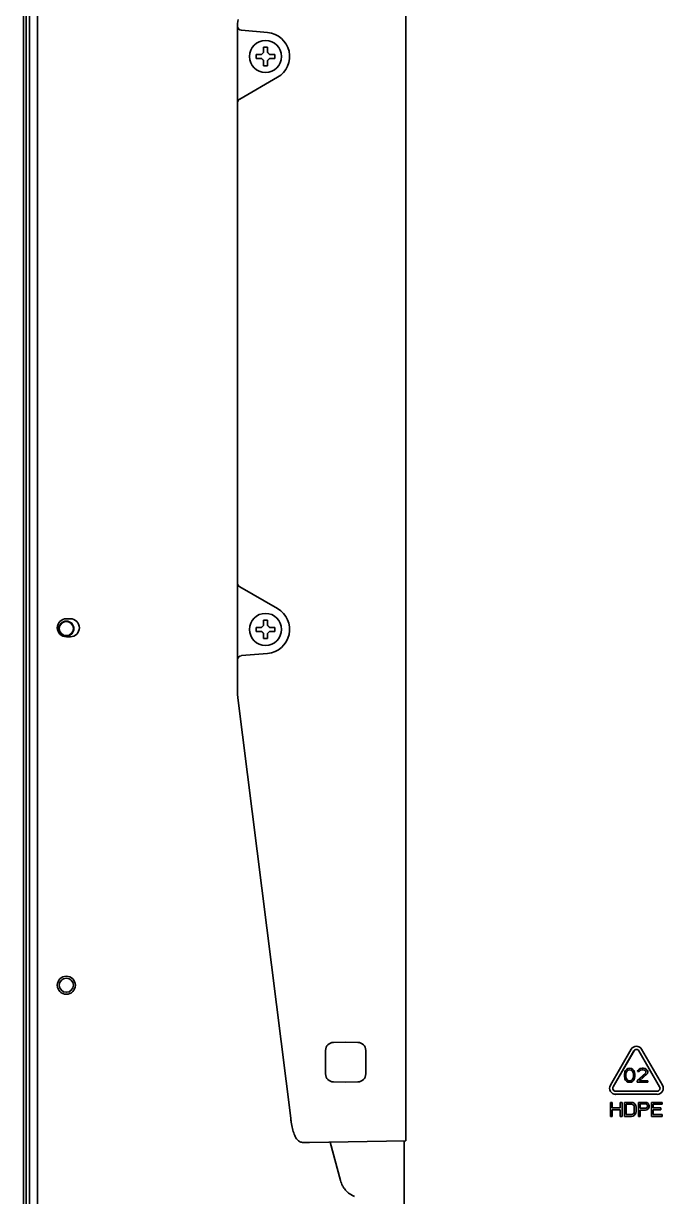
# Model space of a CAD drawing. Extents: x 5987 to 10491, y -672 to 3388.
# Drawn here: x 8371.6 to 8531.3, y 2864 to 3156.8 of the extents above; entities that cross this region are included whole.
import ezdxf

# ---------------------------------------------------------------- set-up
doc = ezdxf.new("R2010")
doc.units = 0
doc.header["$LTSCALE"] = 5
doc.layers.add('1', color=7, linetype='CONTINUOUS', true_color=0xffffff)

msp = doc.modelspace()

# ---------------------------------------------------------------- linework, layer by layer
at = {"layer": '1', "color": 7, "linetype": 'Continuous', "lineweight": 35}
for p, q in [((8371.57, 3250.73), (8371.57, 2759.23)), ((8373.07, 2431.53), (8373.07, 3251.53)), ((8372.25, 2760.23), (8372.25, 3247.73)), ((8375.07, 3205.47), (8375.07, 2544.79)), ((8466.97, 2913.24), (8466.97, 3178.86)), ((8424.97, 3156.76), (8425.12, 3157.73)), ((8424.97, 3156.08), (8424.97, 3156.76)), ((8424.97, 3154.07), (8424.97, 3156.08)), ((8424.97, 3139.27), (8424.97, 3154.07)), ((8425.96, 3155.08), (8425.89, 3155.08)), ((8432.5, 3154.5), (8425.96, 3155.08)), ((8429.67, 3148.53), (8429.67, 3149.03)), ((8429.67, 3148.03), (8429.67, 3148.53)), ((8434.27, 3149.03), (8434.27, 3148.53)), ((8434.27, 3148.53), (8434.27, 3148.03)), ((8425.55, 3137.89), (8434.97, 3143.33)), ((8424.97, 3136.98), (8424.97, 3139.27)), ((8424.97, 3017.07), (8424.97, 3136.98)), ((8425.47, 3137.85), (8425.55, 3137.89)), ((8424.97, 3014.78), (8424.97, 3017.07)), ((8425.55, 3016.17), (8425.47, 3016.21)), ((8434.97, 3010.72), (8425.55, 3016.17)), ((8424.97, 2999.98), (8424.97, 3014.78)), ((8382.27, 3008.18), (8383.27, 3008.18)), ((8429.67, 3005.53), (8429.67, 3006.03)), ((8429.67, 3005.03), (8429.67, 3005.53)), ((8434.27, 3006.03), (8434.27, 3005.53)), ((8434.27, 3005.53), (8434.27, 3005.03)), ((8383.27, 3003.68), (8382.27, 3003.68)), ((8424.97, 2997.97), (8424.97, 2999.98)), ((8425.89, 2998.97), (8425.96, 2998.98)), ((8425.96, 2998.98), (8432.5, 2999.55)), ((8424.97, 2989.65), (8424.97, 2997.97)), ((8425.04, 2988.49), (8438.25, 2883.52)), ((8466.97, 2910.31), (8466.97, 2913.24)), ((8466.97, 2908.05), (8466.97, 2910.31)), ((8466.97, 2905.12), (8466.97, 2908.05)), ((8466.97, 2890.04), (8466.97, 2905.12)), ((8448.94, 2902.47), (8451.97, 2902.53)), ((8451.97, 2902.53), (8455.01, 2902.47)), ((8524.88, 2901.45), (8524.87, 2901.46)), ((8446.97, 2894.58), (8446.97, 2900.47)), ((8456.97, 2900.47), (8456.97, 2894.58)), ((8523.21, 2900.75), (8518.02, 2891.75)), ((8523.91, 2900.35), (8518.71, 2891.35)), ((8518.71, 2891.35), (8523.9, 2900.35)), ((8523.91, 2900.35), (8523.9, 2900.35)), ((8525.12, 2900.35), (8530.31, 2891.35)), ((8525.81, 2900.75), (8525.81, 2900.75)), ((8531, 2891.75), (8525.81, 2900.75)), ((8525.81, 2900.75), (8531.01, 2891.75)), ((8522.02, 2895.7), (8521.8, 2895.48)), ((8522.38, 2895.93), (8522.02, 2895.7)), ((8522.82, 2896), (8522.38, 2895.93)), ((8522.83, 2895.63), (8522.46, 2895.55)), ((8522.46, 2895.55), (8522.82, 2895.63)), ((8523.26, 2895.93), (8522.82, 2896)), ((8522.83, 2895.63), (8522.82, 2895.63)), ((8522.82, 2895.63), (8523.19, 2895.55)), ((8523.19, 2895.55), (8522.83, 2895.63)), ((8523.26, 2895.92), (8523.26, 2895.93)), ((8523.62, 2895.7), (8523.26, 2895.93)), ((8523.26, 2895.92), (8523.63, 2895.7)), ((8523.63, 2895.7), (8523.62, 2895.7)), ((8523.84, 2895.48), (8523.62, 2895.7)), ((8523.63, 2895.7), (8523.85, 2895.48)), ((8525.16, 2895.78), (8524.86, 2895.48)), ((8525.45, 2895.93), (8525.16, 2895.78)), ((8525.96, 2896), (8525.45, 2895.93)), ((8525.89, 2895.63), (8525.52, 2895.55)), ((8525.52, 2895.55), (8525.88, 2895.63)), ((8525.89, 2895.63), (8525.88, 2895.63)), ((8525.88, 2895.63), (8526.18, 2895.63)), ((8526.18, 2895.63), (8525.89, 2895.63)), ((8526.25, 2896), (8525.96, 2896)), ((8526.54, 2895.55), (8526.18, 2895.63)), ((8526.18, 2895.63), (8526.18, 2895.63)), ((8526.18, 2895.63), (8526.54, 2895.55)), ((8526.69, 2895.93), (8526.25, 2896)), ((8526.69, 2895.93), (8526.98, 2895.78)), ((8526.69, 2895.93), (8526.69, 2895.93)), ((8526.98, 2895.78), (8526.69, 2895.93)), ((8526.98, 2895.78), (8527.27, 2895.48)), ((8526.98, 2895.78), (8526.98, 2895.78)), ((8527.27, 2895.48), (8526.98, 2895.78)), ((8521.58, 2894.96), (8521.51, 2894.58)), ((8521.51, 2894.58), (8521.51, 2893.92)), ((8521.51, 2893.92), (8521.58, 2893.54)), ((8521.66, 2895.18), (8521.58, 2894.96)), ((8521.58, 2893.54), (8521.66, 2893.32)), ((8521.8, 2895.48), (8521.66, 2895.18)), ((8521.66, 2893.32), (8521.8, 2893.02)), ((8521.8, 2893.02), (8522.02, 2892.8)), ((8521.87, 2894.51), (8521.95, 2894.96)), ((8521.87, 2894.51), (8521.88, 2894.51)), ((8521.87, 2893.99), (8521.87, 2894.51)), ((8521.88, 2893.99), (8521.87, 2893.99)), ((8521.95, 2893.54), (8521.87, 2893.99)), ((8521.95, 2894.96), (8521.88, 2894.51)), ((8521.88, 2894.51), (8521.88, 2893.99)), ((8521.88, 2893.99), (8521.95, 2893.54)), ((8522.24, 2895.4), (8521.95, 2894.96)), ((8521.95, 2894.96), (8522.24, 2895.4)), ((8521.95, 2894.96), (8521.95, 2894.96)), ((8521.95, 2893.54), (8522.24, 2893.09)), ((8521.95, 2893.54), (8521.95, 2893.54)), ((8522.24, 2893.1), (8521.95, 2893.54)), ((8522.02, 2892.8), (8522.38, 2892.57)), ((8522.46, 2895.55), (8522.24, 2895.4)), ((8522.24, 2895.4), (8522.46, 2895.55)), ((8522.24, 2895.4), (8522.24, 2895.4)), ((8522.24, 2893.09), (8522.24, 2893.1)), ((8522.46, 2892.95), (8522.24, 2893.1)), ((8522.24, 2893.09), (8522.46, 2892.95)), ((8522.46, 2895.55), (8522.46, 2895.55)), ((8522.82, 2892.87), (8522.46, 2892.95)), ((8523.19, 2892.95), (8522.82, 2892.87)), ((8523.19, 2895.55), (8523.41, 2895.4)), ((8523.41, 2893.1), (8523.19, 2892.95)), ((8523.63, 2892.8), (8523.26, 2892.57)), ((8523.26, 2892.57), (8523.62, 2892.8)), ((8523.41, 2895.4), (8523.7, 2894.96)), ((8523.7, 2893.54), (8523.41, 2893.1)), ((8523.62, 2892.8), (8523.84, 2893.02)), ((8523.63, 2892.8), (8523.62, 2892.8)), ((8523.85, 2893.02), (8523.63, 2892.8)), ((8523.7, 2894.96), (8523.77, 2894.51)), ((8523.77, 2893.99), (8523.7, 2893.54)), ((8523.77, 2894.51), (8523.77, 2893.99)), ((8523.85, 2895.48), (8523.84, 2895.48)), ((8523.99, 2895.18), (8523.84, 2895.48)), ((8523.84, 2893.02), (8523.99, 2893.32)), ((8523.85, 2893.02), (8523.84, 2893.02)), ((8523.85, 2895.48), (8523.99, 2895.18)), ((8523.99, 2893.32), (8523.85, 2893.02)), ((8523.99, 2895.18), (8524.07, 2894.96)), ((8523.99, 2895.18), (8523.99, 2895.18)), ((8524.06, 2894.96), (8523.99, 2895.18)), ((8524.07, 2893.54), (8523.99, 2893.32)), ((8523.99, 2893.32), (8524.06, 2893.54)), ((8523.99, 2893.32), (8523.99, 2893.32)), ((8524.07, 2894.96), (8524.06, 2894.96)), ((8524.13, 2894.59), (8524.06, 2894.96)), ((8524.06, 2893.54), (8524.13, 2893.92)), ((8524.07, 2893.54), (8524.06, 2893.54)), ((8524.07, 2894.96), (8524.14, 2894.58)), ((8524.14, 2893.91), (8524.07, 2893.54)), ((8524.14, 2894.58), (8524.13, 2894.59)), ((8524.13, 2893.92), (8524.13, 2894.59)), ((8524.14, 2893.91), (8524.13, 2893.92)), ((8524.14, 2894.58), (8524.14, 2893.91)), ((8526.76, 2894.73), (8524.72, 2892.87)), ((8524.72, 2892.87), (8524.72, 2892.5)), ((8524.86, 2895.48), (8524.79, 2895.18)), ((8524.8, 2895.18), (8524.79, 2895.18)), ((8524.79, 2895.18), (8525.16, 2895.18)), ((8525.16, 2895.18), (8524.8, 2895.18)), ((8525.31, 2895.4), (8525.16, 2895.18)), ((8525.16, 2895.18), (8525.3, 2895.4)), ((8525.16, 2895.18), (8525.16, 2895.18)), ((8525.3, 2895.4), (8525.52, 2895.55)), ((8525.31, 2895.4), (8525.3, 2895.4)), ((8525.3, 2892.87), (8527.12, 2894.51)), ((8527.34, 2892.87), (8525.3, 2892.87)), ((8525.52, 2895.55), (8525.31, 2895.4)), ((8527.13, 2894.51), (8525.31, 2892.87)), ((8525.52, 2895.55), (8525.52, 2895.55)), ((8526.54, 2895.55), (8526.76, 2895.41)), ((8526.76, 2895.41), (8526.9, 2895.18)), ((8526.9, 2895.03), (8526.76, 2894.73)), ((8526.9, 2895.18), (8526.9, 2895.03)), ((8527.12, 2894.51), (8527.27, 2894.73)), ((8527.13, 2894.51), (8527.12, 2894.51)), ((8527.27, 2894.73), (8527.13, 2894.51)), ((8527.27, 2895.48), (8527.35, 2895.18)), ((8527.27, 2895.48), (8527.27, 2895.48)), ((8527.34, 2895.18), (8527.27, 2895.48)), ((8527.35, 2895.03), (8527.27, 2894.73)), ((8527.27, 2894.73), (8527.34, 2895.03)), ((8527.27, 2894.73), (8527.27, 2894.73)), ((8527.35, 2895.18), (8527.34, 2895.18)), ((8527.34, 2895.03), (8527.34, 2895.18)), ((8527.35, 2895.03), (8527.34, 2895.03)), ((8527.35, 2892.87), (8527.34, 2892.87)), ((8527.34, 2892.5), (8527.34, 2892.87)), ((8527.35, 2895.18), (8527.35, 2895.03)), ((8527.35, 2892.87), (8527.35, 2892.5)), ((8451.97, 2892.53), (8448.94, 2892.58)), ((8455.01, 2892.58), (8451.97, 2892.53)), ((8466.97, 2887.09), (8466.97, 2890.04)), ((8518.71, 2891.35), (8518.71, 2891.35)), ((8529.7, 2890.3), (8519.31, 2890.3)), ((8522.39, 2892.57), (8522.38, 2892.57)), ((8522.38, 2892.57), (8522.82, 2892.5)), ((8522.83, 2892.5), (8522.39, 2892.57)), ((8522.82, 2892.5), (8523.26, 2892.57)), ((8522.83, 2892.5), (8522.82, 2892.5)), ((8523.26, 2892.57), (8522.83, 2892.5)), ((8523.26, 2892.57), (8523.26, 2892.57)), ((8527.35, 2892.5), (8524.72, 2892.5)), ((8524.72, 2892.5), (8524.72, 2892.5)), ((8524.72, 2892.5), (8527.34, 2892.5)), ((8527.35, 2892.5), (8527.34, 2892.5)), ((8531.01, 2891.75), (8531, 2891.75)), ((8466.97, 2885.32), (8466.97, 2887.09)), ((8518.45, 2887.5), (8518.01, 2887.5)), ((8518.01, 2887.5), (8518.01, 2884)), ((8518.45, 2887.5), (8518.45, 2887.5)), ((8518.45, 2886.09), (8518.45, 2887.5)), ((8518.45, 2887.5), (8518.45, 2886.09)), ((8518.95, 2889.55), (8518.96, 2889.54)), ((8519.32, 2889.5), (8519.31, 2889.5)), ((8519.31, 2889.5), (8529.7, 2889.5)), ((8529.71, 2889.5), (8519.32, 2889.5)), ((8520.93, 2887.5), (8520.49, 2887.5)), ((8520.49, 2887.5), (8520.49, 2886.09)), ((8520.93, 2887.5), (8520.93, 2887.5)), ((8520.93, 2884), (8520.93, 2887.5)), ((8520.93, 2887.5), (8520.93, 2884)), ((8521.51, 2887.5), (8521.51, 2884)), ((8523.26, 2887.5), (8521.51, 2887.5)), ((8521.95, 2887.05), (8521.95, 2884.45)), ((8523.26, 2887.05), (8521.95, 2887.05)), ((8521.95, 2887.05), (8521.95, 2887.05)), ((8521.95, 2884.45), (8521.95, 2887.05)), ((8521.95, 2887.05), (8523.26, 2887.05)), ((8523.62, 2887.43), (8523.26, 2887.5)), ((8523.26, 2887.05), (8523.55, 2886.98)), ((8523.55, 2886.98), (8523.77, 2886.83)), ((8523.63, 2887.42), (8523.62, 2887.43)), ((8523.91, 2887.28), (8523.62, 2887.43)), ((8523.63, 2887.42), (8523.92, 2887.28)), ((8523.77, 2886.83), (8523.91, 2886.61)), ((8523.92, 2887.28), (8523.91, 2887.28)), ((8524.2, 2886.98), (8523.91, 2887.28)), ((8523.92, 2887.28), (8524.21, 2886.98)), ((8524.21, 2886.98), (8524.2, 2886.98)), ((8524.35, 2886.68), (8524.2, 2886.98)), ((8524.21, 2886.98), (8524.36, 2886.68)), ((8526.75, 2887.5), (8525.01, 2887.5)), ((8525.01, 2887.5), (8525.01, 2884)), ((8525.45, 2887.13), (8525.44, 2887.13)), ((8525.44, 2886.01), (8525.44, 2887.13)), ((8525.44, 2887.13), (8526.83, 2887.13)), ((8525.45, 2887.13), (8525.45, 2886.01)), ((8526.83, 2887.13), (8525.45, 2887.13)), ((8527.12, 2887.43), (8526.75, 2887.5)), ((8526.83, 2887.13), (8527.05, 2887.05)), ((8527.05, 2887.05), (8527.19, 2886.91)), ((8527.12, 2887.43), (8527.12, 2887.43)), ((8527.41, 2887.2), (8527.12, 2887.43)), ((8527.12, 2887.43), (8527.42, 2887.2)), ((8527.19, 2886.91), (8527.26, 2886.68)), ((8527.42, 2887.2), (8527.41, 2887.2)), ((8527.63, 2886.91), (8527.41, 2887.2)), ((8527.42, 2887.2), (8527.63, 2886.9)), ((8527.63, 2886.9), (8527.63, 2886.91)), ((8527.7, 2886.68), (8527.63, 2886.91)), ((8527.63, 2886.9), (8527.71, 2886.68)), ((8530.91, 2887.5), (8528.29, 2887.5)), ((8528.29, 2887.5), (8528.29, 2884)), ((8528.73, 2887.05), (8528.72, 2887.05)), ((8528.72, 2886.09), (8528.72, 2887.05)), ((8528.72, 2887.05), (8530.91, 2887.05)), ((8530.91, 2887.05), (8528.73, 2887.05)), ((8528.73, 2887.05), (8528.73, 2886.09)), ((8529.71, 2889.5), (8529.7, 2889.5)), ((8530.91, 2887.5), (8530.91, 2887.5)), ((8530.91, 2887.05), (8530.91, 2887.5)), ((8530.91, 2887.5), (8530.91, 2887.05)), ((8530.91, 2887.05), (8530.91, 2887.05)), ((8466.97, 2882.36), (8466.97, 2885.32)), ((8518.02, 2884), (8518.01, 2884)), ((8518.01, 2884), (8518.45, 2884)), ((8518.45, 2884), (8518.02, 2884)), ((8520.49, 2886.09), (8518.45, 2886.09)), ((8518.45, 2885.64), (8518.45, 2885.64)), ((8518.45, 2885.64), (8520.49, 2885.64)), ((8518.45, 2884), (8518.45, 2885.64)), ((8520.49, 2885.64), (8518.45, 2885.64)), ((8518.45, 2885.64), (8518.45, 2884)), ((8518.45, 2884), (8518.45, 2884)), ((8520.49, 2885.64), (8520.49, 2884)), ((8520.49, 2884), (8520.93, 2884)), ((8520.49, 2884), (8520.49, 2884)), ((8520.93, 2884), (8520.49, 2884)), ((8520.93, 2884), (8520.93, 2884)), ((8521.51, 2884), (8521.51, 2884)), ((8521.51, 2884), (8523.26, 2884)), ((8523.26, 2884), (8521.51, 2884)), ((8523.26, 2884.45), (8521.95, 2884.45)), ((8523.55, 2884.52), (8523.26, 2884.45)), ((8523.26, 2884), (8523.62, 2884.08)), ((8523.63, 2884.07), (8523.26, 2884)), ((8523.26, 2884), (8523.26, 2884)), ((8523.77, 2884.67), (8523.55, 2884.52)), ((8523.62, 2884.08), (8523.91, 2884.22)), ((8523.63, 2884.07), (8523.62, 2884.08)), ((8523.92, 2884.22), (8523.63, 2884.07)), ((8523.91, 2884.89), (8523.77, 2884.67)), ((8523.91, 2886.61), (8523.99, 2886.31)), ((8523.99, 2885.19), (8523.91, 2884.89)), ((8523.91, 2884.22), (8524.2, 2884.52)), ((8523.92, 2884.22), (8523.91, 2884.22)), ((8524.21, 2884.52), (8523.92, 2884.22)), ((8523.99, 2886.31), (8523.99, 2885.19)), ((8524.2, 2884.52), (8524.35, 2884.82)), ((8524.21, 2884.52), (8524.2, 2884.52)), ((8524.36, 2884.82), (8524.21, 2884.52)), ((8524.36, 2886.68), (8524.35, 2886.68)), ((8524.42, 2886.31), (8524.35, 2886.68)), ((8524.35, 2884.82), (8524.42, 2885.19)), ((8524.36, 2884.82), (8524.35, 2884.82)), ((8524.36, 2886.68), (8524.43, 2886.31)), ((8524.43, 2885.19), (8524.36, 2884.82)), ((8524.43, 2886.31), (8524.42, 2886.31)), ((8524.42, 2885.19), (8524.42, 2886.31)), ((8524.43, 2885.19), (8524.42, 2885.19)), ((8524.43, 2886.31), (8524.43, 2885.19)), ((8525.01, 2884), (8525.01, 2884)), ((8525.01, 2884), (8525.44, 2884)), ((8525.45, 2884), (8525.01, 2884)), ((8526.83, 2886.01), (8525.44, 2886.01)), ((8525.45, 2885.56), (8525.44, 2885.56)), ((8525.44, 2884), (8525.44, 2885.56)), ((8525.44, 2885.56), (8526.75, 2885.56)), ((8525.45, 2884), (8525.44, 2884)), ((8526.76, 2885.56), (8525.45, 2885.56)), ((8525.45, 2885.56), (8525.45, 2884)), ((8526.75, 2885.56), (8527.12, 2885.64)), ((8526.76, 2885.56), (8526.75, 2885.56)), ((8527.12, 2885.64), (8526.76, 2885.56)), ((8527.05, 2886.09), (8526.83, 2886.01)), ((8527.19, 2886.23), (8527.05, 2886.09)), ((8527.12, 2885.64), (8527.41, 2885.86)), ((8527.42, 2885.86), (8527.12, 2885.64)), ((8527.12, 2885.64), (8527.12, 2885.64)), ((8527.26, 2886.46), (8527.19, 2886.23)), ((8527.26, 2886.68), (8527.26, 2886.46)), ((8527.41, 2885.86), (8527.63, 2886.16)), ((8527.42, 2885.86), (8527.41, 2885.86)), ((8527.63, 2886.16), (8527.42, 2885.86)), ((8527.63, 2886.16), (8527.7, 2886.38)), ((8527.71, 2886.38), (8527.63, 2886.16)), ((8527.63, 2886.16), (8527.63, 2886.16)), ((8527.7, 2886.38), (8527.7, 2886.68)), ((8527.7, 2886.68), (8527.71, 2886.68)), ((8527.71, 2886.38), (8527.7, 2886.38)), ((8527.71, 2886.68), (8527.71, 2886.38)), ((8528.29, 2884), (8530.91, 2884)), ((8528.29, 2884), (8528.29, 2884)), ((8530.91, 2884), (8528.29, 2884)), ((8530.62, 2886.09), (8528.72, 2886.09)), ((8528.73, 2885.64), (8528.72, 2885.64)), ((8528.72, 2884.45), (8528.72, 2885.64)), ((8528.72, 2885.64), (8530.62, 2885.64)), ((8530.91, 2884.45), (8528.72, 2884.45)), ((8530.62, 2885.64), (8528.73, 2885.64)), ((8528.73, 2885.64), (8528.73, 2884.45)), ((8530.62, 2886.08), (8530.62, 2886.09)), ((8530.62, 2885.64), (8530.62, 2886.09)), ((8530.62, 2886.08), (8530.62, 2885.64)), ((8530.62, 2885.64), (8530.62, 2885.64)), ((8530.91, 2884), (8530.91, 2884.45)), ((8530.91, 2884.45), (8530.91, 2884.45)), ((8530.91, 2884.45), (8530.91, 2884)), ((8530.91, 2884), (8530.91, 2884)), ((8466.97, 2879.41), (8466.97, 2882.36)), ((8466.97, 2879.41), (8466.97, 2877.91)), ((8442, 2877.47), (8441.46, 2877.46)), ((8442.96, 2877.49), (8442, 2877.47)), ((8466.97, 2877.91), (8442.96, 2877.49)), ((8450.67, 2867.97), (8448.1, 2877.58))]:
    msp.add_line(p, q, dxfattribs=at)
for centre, radius in [((8431.97, 3148.53), 4), ((8382.27, 3005.73), 1.88), ((8382.27, 3005.73), 1.75), ((8431.97, 3005.53), 4), ((8382.27, 2916.73), 2.25), ((8382.27, 2916.73), 1.75)]:
    msp.add_circle(centre, radius, dxfattribs=at)
for centre, radius, start, end in [((8425.97, 3156.08), 1, 180, 265), ((8431.97, 3148.53), 6, 300, 85), ((8425.97, 3136.98), 1, 120, 180), ((8425.97, 3017.07), 1, 180, 240), ((8431.97, 3005.53), 6, 275, 60), ((8382.27, 3005.93), 2.25, 90, 270), ((8383.27, 3005.93), 2.25, 270, 90), ((8425.97, 2997.97), 1, 95, 180), ((8448.97, 2900.47), 2, 91, 180), ((8454.97, 2900.47), 2, 0, 89), ((8448.97, 2894.58), 2, 180, 269), ((8454.97, 2894.58), 2, 271, 0)]:
    msp.add_arc(centre, radius, start, end, dxfattribs=at)
for centre, major_axis, start_param, end_param in [((8524.51, 2900), (-0.36, -1.46), 2.339425, 4.43382), ((8524.51, 2900), (0.36, 1.46), 5.481018, 6.283203), ((8524.51, 2900), (0.17, 0.679), 5.481018, 7.575413), ((8524.51, 2900), (-0.17, -0.679), 3.141609, 4.43382), ((8519.31, 2891), (-0.36, -1.46), 4.43382, 6.528215), ((8519.31, 2891), (0.17, 0.679), 1.292228, 3.386623), ((8519.32, 2891), (-0.17, -0.679), 4.43382, 6.283177), ((8529.7, 2891), (-0.36, -1.46), 0.24503, 2.339425), ((8529.7, 2891), (0.17, 0.679), 3.386623, 5.481018), ((8529.71, 2891), (0.36, 1.46), 3.386623, 5.481018), ((8519.32, 2891), (0.36, 1.46), 3.141577, 3.386623)]:
    msp.add_ellipse(centre, major_axis=major_axis, ratio=0.999838, start_param=start_param, end_param=end_param, dxfattribs=at)
for points, degree in [([(8431.47, 3149.53), (8431.47, 3149.58), (8431.47, 3149.69), (8431.47, 3149.85), (8431.47, 3150.01), (8431.47, 3150.16), (8431.47, 3150.32), (8431.47, 3150.47), (8431.47, 3150.64), (8431.47, 3150.76), (8431.47, 3150.83)], 3), ([(8431.47, 3150.83), (8431.64, 3150.83), (8431.97, 3150.83), (8432.31, 3150.83), (8432.47, 3150.83)], 3), ([(8430.97, 3148.03), (8430.92, 3148.03), (8430.81, 3148.03), (8430.65, 3148.03), (8430.49, 3148.03), (8430.33, 3148.03), (8430.18, 3148.03), (8430.03, 3148.03), (8429.86, 3148.03), (8429.74, 3148.03), (8429.67, 3148.03)], 3), ([(8430.97, 3149.03), (8431, 3149.05), (8431.04, 3149.1), (8431.12, 3149.17), (8431.19, 3149.24), (8431.26, 3149.31), (8431.33, 3149.38), (8431.4, 3149.45), (8431.45, 3149.5), (8431.47, 3149.53)], 3), ([(8431.47, 3147.53), (8431.45, 3147.55), (8431.4, 3147.6), (8431.32, 3147.68), (8431.25, 3147.75), (8431.18, 3147.82), (8431.11, 3147.89), (8431.04, 3147.96), (8431, 3148), (8430.97, 3148.03)], 3), ([(8432.47, 3149.53), (8432.5, 3149.5), (8432.55, 3149.45), (8432.62, 3149.38), (8432.7, 3149.3), (8432.77, 3149.23), (8432.83, 3149.16), (8432.9, 3149.1), (8432.95, 3149.05), (8432.97, 3149.03)], 3), ([(8432.97, 3148.03), (8432.95, 3148), (8432.9, 3147.95), (8432.83, 3147.88), (8432.76, 3147.81), (8432.69, 3147.74), (8432.62, 3147.67), (8432.54, 3147.6), (8432.5, 3147.55), (8432.47, 3147.53)], 3), ([(8432.47, 3147.53), (8432.47, 3147.47), (8432.47, 3147.36), (8432.47, 3147.2), (8432.47, 3147.04), (8432.47, 3146.89), (8432.47, 3146.74), (8432.47, 3146.58), (8432.47, 3146.41), (8432.47, 3146.29), (8432.47, 3146.23)], 3), ([(8432.97, 3149.03), (8433.03, 3149.03), (8433.14, 3149.03), (8433.3, 3149.03), (8433.46, 3149.03), (8433.61, 3149.03), (8433.76, 3149.03), (8433.92, 3149.03), (8434.09, 3149.03), (8434.21, 3149.03), (8434.27, 3149.03)], 3), ([(8432.47, 3146.23), (8432.31, 3146.23), (8431.97, 3146.23), (8431.64, 3146.23), (8431.47, 3146.23)], 3), ([(8431.47, 3006.53), (8431.47, 3006.58), (8431.47, 3006.69), (8431.47, 3006.85), (8431.47, 3007.01), (8431.47, 3007.16), (8431.47, 3007.32), (8431.47, 3007.47), (8431.47, 3007.64), (8431.47, 3007.76), (8431.47, 3007.83)], 3), ([(8431.47, 3007.83), (8431.64, 3007.83), (8431.97, 3007.83), (8432.31, 3007.83), (8432.47, 3007.83)], 3), ([(8430.97, 3005.03), (8430.92, 3005.03), (8430.81, 3005.03), (8430.65, 3005.03), (8430.49, 3005.03), (8430.33, 3005.03), (8430.18, 3005.03), (8430.03, 3005.03), (8429.86, 3005.03), (8429.74, 3005.03), (8429.67, 3005.03)], 3), ([(8430.97, 3006.03), (8431, 3006.05), (8431.04, 3006.1), (8431.12, 3006.17), (8431.19, 3006.24), (8431.26, 3006.31), (8431.33, 3006.38), (8431.4, 3006.45), (8431.45, 3006.5), (8431.47, 3006.53)], 3), ([(8431.47, 3004.53), (8431.45, 3004.55), (8431.4, 3004.6), (8431.32, 3004.68), (8431.25, 3004.75), (8431.18, 3004.82), (8431.11, 3004.89), (8431.04, 3004.96), (8431, 3005), (8430.97, 3005.03)], 3), ([(8432.47, 3006.53), (8432.5, 3006.5), (8432.55, 3006.45), (8432.62, 3006.38), (8432.7, 3006.3), (8432.77, 3006.23), (8432.83, 3006.16), (8432.9, 3006.1), (8432.95, 3006.05), (8432.97, 3006.03)], 3), ([(8432.97, 3005.03), (8432.95, 3005), (8432.9, 3004.95), (8432.83, 3004.88), (8432.76, 3004.81), (8432.69, 3004.74), (8432.62, 3004.67), (8432.54, 3004.6), (8432.5, 3004.55), (8432.47, 3004.53)], 3), ([(8432.47, 3004.53), (8432.47, 3004.47), (8432.47, 3004.36), (8432.47, 3004.2), (8432.47, 3004.04), (8432.47, 3003.89), (8432.47, 3003.74), (8432.47, 3003.58), (8432.47, 3003.41), (8432.47, 3003.29), (8432.47, 3003.23)], 3), ([(8432.97, 3006.03), (8433.03, 3006.03), (8433.14, 3006.03), (8433.3, 3006.03), (8433.46, 3006.03), (8433.61, 3006.03), (8433.76, 3006.03), (8433.92, 3006.03), (8434.09, 3006.03), (8434.21, 3006.03), (8434.27, 3006.03)], 3), ([(8432.47, 3003.23), (8432.31, 3003.23), (8431.97, 3003.23), (8431.64, 3003.23), (8431.47, 3003.23)], 3), ([(8424.97, 2989.66), (8425.05, 2988.44)], 1), ([(8466.53, 2861.45), (8466.55, 2869.76), (8466.56, 2877.91)], 2)]:
    msp.add_open_spline(points, degree=degree, dxfattribs=at)
for points, knots in [([(8432.47, 3150.83), (8432.47, 3150.62), (8432.47, 3150.41), (8432.47, 3150.09), (8432.47, 3149.98), (8432.47, 3149.75), (8432.47, 3149.64), (8432.47, 3149.53)], [0, 0, 0, 0, 0.5, 0.5, 0.75, 0.75, 1, 1, 1, 1]), ([(8429.67, 3149.03), (8429.88, 3149.03), (8430.09, 3149.03), (8430.41, 3149.03), (8430.52, 3149.03), (8430.74, 3149.03), (8430.86, 3149.03), (8430.97, 3149.03)], [0, 0, 0, 0, 0.5, 0.5, 0.75, 0.75, 1, 1, 1, 1]), ([(8431.47, 3146.23), (8431.47, 3146.43), (8431.47, 3146.64), (8431.47, 3146.96), (8431.47, 3147.07), (8431.47, 3147.3), (8431.47, 3147.41), (8431.47, 3147.53)], [0, 0, 0, 0, 0.5, 0.5, 0.75, 0.75, 1, 1, 1, 1]), ([(8434.27, 3148.03), (8434.07, 3148.03), (8433.86, 3148.03), (8433.54, 3148.03), (8433.43, 3148.03), (8433.2, 3148.03), (8433.09, 3148.03), (8432.97, 3148.03)], [0, 0, 0, 0, 0.5, 0.5, 0.75, 0.75, 1, 1, 1, 1]), ([(8432.47, 3007.83), (8432.47, 3007.62), (8432.47, 3007.41), (8432.47, 3007.09), (8432.47, 3006.98), (8432.47, 3006.75), (8432.47, 3006.64), (8432.47, 3006.53)], [0, 0, 0, 0, 0.5, 0.5, 0.75, 0.75, 1, 1, 1, 1]), ([(8429.67, 3006.03), (8429.88, 3006.03), (8430.09, 3006.03), (8430.41, 3006.03), (8430.52, 3006.03), (8430.74, 3006.03), (8430.86, 3006.03), (8430.97, 3006.03)], [0, 0, 0, 0, 0.5, 0.5, 0.75, 0.75, 1, 1, 1, 1]), ([(8431.47, 3003.23), (8431.47, 3003.43), (8431.47, 3003.64), (8431.47, 3003.96), (8431.47, 3004.07), (8431.47, 3004.3), (8431.47, 3004.41), (8431.47, 3004.53)], [0, 0, 0, 0, 0.5, 0.5, 0.75, 0.75, 1, 1, 1, 1]), ([(8434.27, 3005.03), (8434.07, 3005.03), (8433.86, 3005.03), (8433.54, 3005.03), (8433.43, 3005.03), (8433.2, 3005.03), (8433.09, 3005.03), (8432.97, 3005.03)], [0, 0, 0, 0, 0.5, 0.5, 0.75, 0.75, 1, 1, 1, 1]), ([(8438.25, 2883.52), (8438.29, 2883.2), (8438.42, 2882.26), (8438.69, 2880.87), (8439.11, 2879.47), (8439.58, 2878.5), (8440.27, 2877.77), (8440.97, 2877.49), (8441.36, 2877.46), (8441.46, 2877.46)], [0, 0, 0, 0, 0.10018, 0.295503, 0.496793, 0.714677, 0.849634, 0.961722, 1, 1, 1, 1]), ([(8454.16, 2863.99), (8453.95, 2864.08), (8453.74, 2864.18), (8453.35, 2864.4), (8453.15, 2864.52), (8452.88, 2864.72), (8452.79, 2864.79), (8452.65, 2864.9), (8452.61, 2864.93), (8452.52, 2865.01), (8452.48, 2865.05), (8452.27, 2865.24), (8452.11, 2865.4), (8451.81, 2865.75), (8451.67, 2865.92), (8451.47, 2866.21), (8451.41, 2866.3), (8451.32, 2866.45), (8451.29, 2866.5), (8451.23, 2866.6), (8451.21, 2866.65), (8451.07, 2866.9), (8450.88, 2867.32), (8450.73, 2867.75), (8450.67, 2867.97)], [0, 0, 0, 0, 0.125, 0.125, 0.25, 0.25, 0.3125, 0.3125, 0.34375, 0.34375, 0.375, 0.375, 0.5, 0.5, 0.625, 0.625, 0.6875, 0.6875, 0.71875, 0.71875, 0.75, 0.75, 0.875, 1, 1, 1, 1])]:
    msp.add_open_spline(points, degree=3, knots=knots, dxfattribs=at)

doc.saveas('drawing.dxf')
